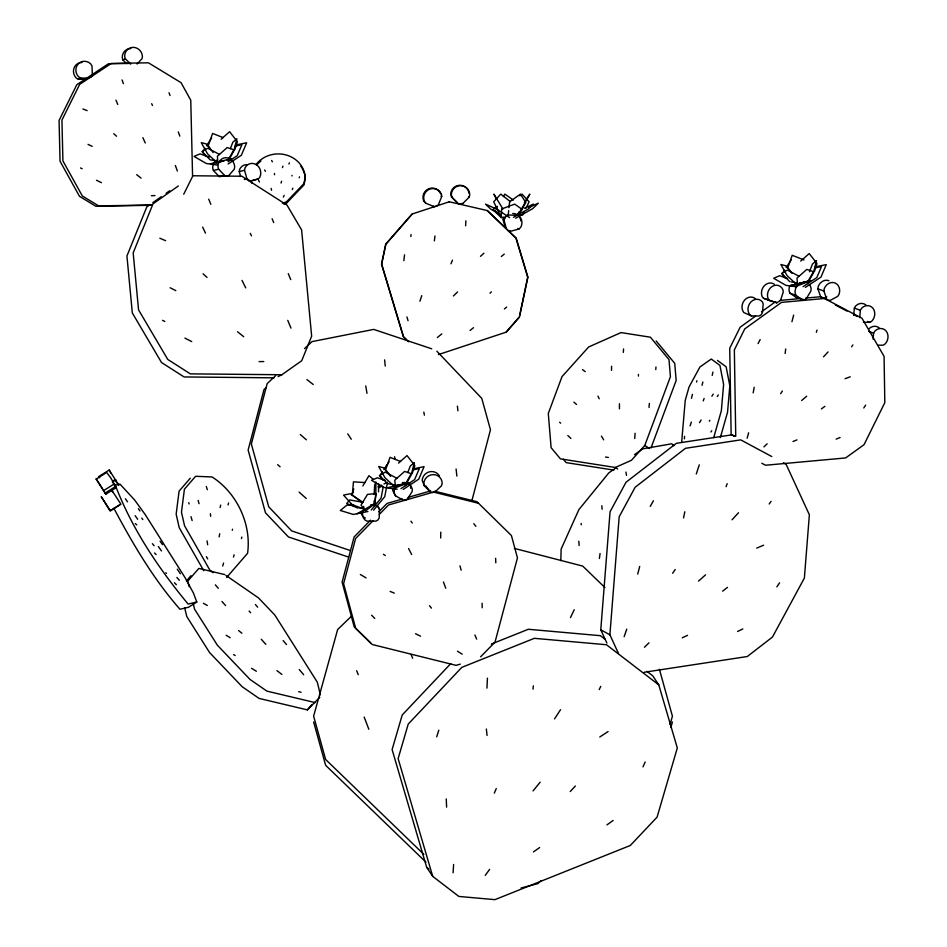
<?xml version="1.0" encoding="UTF-8"?>
<svg xmlns="http://www.w3.org/2000/svg" width="947" height="947" viewBox="0 0 947 947"><rect width="100%" height="100%" fill="white"/><g stroke="black" fill="none" stroke-linecap="round" stroke-linejoin="round"><path stroke-width="1.42" d="M378.551 491.86L378.599 483.609M440.675 538.003L440.781 532.167M611.502 370.348L611.584 366.229M410.596 488.273L410.655 485.953A9.257 8.878 -27.7 0 0 409.791 483.799M560.825 560.6L561.133 549.094L578.877 509.628L608.767 472.932L615.799 467.948M377.877 506.231L379.498 509.32L379.202 517.973L377.948 519.986L375.852 521.146L366.986 521.146L364.974 519.986A9.257 8.878 -27.7 0 1 363.897 509.166M486.947 688.126L487.433 678.147M465.64 225.741L465.877 220.817M374.124 494.512L374.681 485.101L375.935 481.964L375.829 494.831L374.515 505.899L373.947 501.093M453.08 872.803L453.613 864.469M655.774 369.602L655.951 366.986M623.315 352.414L623.576 348.922M634.727 438.497L635.106 433.264M649.05 407.482L649.334 403.469M606.909 643.12L600.777 629.814L610.069 511.747L626.026 482.248L676.359 443.314L731.593 434.874L734.185 436.271M618.474 653.442L609.892 634.81L619.184 516.742L635.153 487.243L685.474 448.31L740.708 439.87L771.805 456.561M684.373 438.84L684.574 436.307M681.627 442.45L685.237 400.403L689.049 386.98L699.963 366.939L711.268 359.043L719.921 365.424L723.615 384.352L721.342 410.773L713.73 437.609M533.019 689.179L533.327 685.829M853.685 315.422L854.348 308.095L855.567 306.059A9.257 7.919 -69.7 0 1 865.972 305.041M859.698 317.647L860.361 310.32L861.581 308.272A9.257 7.919 -69.7 0 1 872.956 308.272A9.257 7.919 -69.7 0 1 871.796 321.151L869.891 322.323L863.415 322.323M873.087 339.05L873.608 333.178L874.839 331.142A9.257 7.919 -69.7 0 1 886.214 331.142A9.257 7.919 -69.7 0 1 885.054 344.021L883.149 345.193L877.964 345.193M410.844 236.501L411.057 234.548M508.681 210.577L508.219 214.957L516.802 215.36M508.989 207.653L509.616 201.794L520.471 194.123L525.798 202.551L518.222 215.431M434.377 240.893L434.933 235.992M403.848 260.685L404.558 254.814M374.87 502.348L375.935 493.588L367.495 494.381L361.032 505.094L365.471 510.918L374.692 503.816M785.134 353.468L785.702 348.993M599.38 558.481L600.067 553.522M822.268 297.974L820.647 296.683L817.888 288.811L818.22 286.456A9.257 7.919 -69.7 0 1 828.921 280.703M826.66 298.897L823.902 291.037L824.233 288.681A9.257 7.919 -69.7 0 1 834.934 282.928A9.257 7.919 -69.7 0 1 838.983 294.446L837.657 296.411L830.341 300.341L828.282 300.199L820.647 296.683M753.185 392.851L754.191 387.287M383.215 486.865L381.061 498.134L371.212 510.031M240.645 176.45L239.236 171.537L239.698 169.241A9.257 8.322 76.7 0 1 246.741 164.636M244.504 170.294L244.965 167.998A9.257 8.322 76.7 0 1 256.246 164.624A9.257 8.322 76.7 0 1 259.845 177.207L258.389 178.888L250.683 181.185L246.966 178.888L244.504 170.294L239.236 171.537M219.112 536.89L219.74 533.729M232.311 530.249L232.524 529.195M683.533 517.926L684.823 511.759M519.572 315.623L527.692 277.151L515.961 238.182L508.515 231.032M712.203 375.403L712.937 372.088M220.118 507.58L220.675 505.094M696.554 382.067L696.874 380.753M702.047 385.287L702.863 381.984M691.44 398.32L692.423 394.354M791.941 321.708L793.633 315.126M637.71 574.107L639.698 566.424M471.772 501.188L490.463 429.784L481.786 398.415L436.863 351.23M469.144 197.201L469.771 194.893A9.257 9.21 -57.9 0 0 460.585 185.648A9.257 9.21 -57.9 0 0 451.317 194.893L451.932 197.201L458.206 203.522L460.514 204.138L462.823 203.522L469.144 197.201L468.505 196.81M505.082 227.162L503.129 219.763L503.757 217.455M512.753 213.454A9.245 9.221 -57.9 0 1 520.696 227.327L518.992 229.008L510.374 231.328L508.077 230.701L506.396 229.008L504.124 220.391L504.751 218.082A9.245 9.221 -57.9 0 1 508.137 214.685M747.136 438.26L748.615 432.791M241.438 538.547L241.852 537.067M670.085 724.55L672.417 716.169L659.408 669.292M670.867 727.556L672.417 721.969M228.026 504.929L228.582 502.964M222.723 565.998L223.563 563.039M233.471 557.073L234.11 554.812M720.347 437.597L727.556 412.182L729.817 385.749L726.136 366.82L717.483 360.44M816.361 332.29L817.001 330.112M436.697 736.849L438.792 730.184M281.034 183.043L281.614 181.232M291.901 175.964L292.09 175.361M234.809 149.709L237.389 141.707L229.6 131.692L221.113 139.233M412.229 473.583L414.822 465.581L407.021 455.566L398.533 463.119M814.42 271.564L817.001 263.562L809.212 253.547L800.724 261.088M419.923 301.229L421.77 295.642M690.091 425.854L691.334 422.102M696.282 473.974L699.288 464.847M351.976 494.227L353.787 488.912M351.953 494.961L352.888 492.215M624.156 636.668L626.76 629.08M282.443 167.595L282.94 166.151M703.23 400.912L704.106 398.486M726.077 486.699L727.178 483.68M615.313 467.475L631.495 460.254L644.789 445.457L670.417 376.717L669.008 359.611L650.388 337.191L620.972 332.586L588.62 347.004L562.021 376.61L548.289 413.448L551.107 447.659L560.423 458.869L615.313 467.475L617.622 468.978M651.051 447.836L676.158 380.469L674.749 363.364L656.141 340.944M230.358 148.62L232.867 142.18L236.892 138.736L233.873 150.786L228.629 160.457M407.79 472.494L410.288 466.054L414.324 462.621L411.306 474.66L405.411 485.551L405.091 482.887M809.472 271.765L812.479 264.035L816.503 260.591L813.485 272.641L807.59 283.52L807.27 280.857M450.961 263.775L452.465 260.153M299.157 177.74L299.524 176.852M425.819 203.238L424.374 201.344A9.257 9.21 -57.9 0 1 429.37 189.258A9.257 9.21 -57.9 0 1 441.42 194.218L441.728 196.585L438.319 204.848L436.425 206.304L434.057 206.624L425.819 203.238L423.652 200.894A9.257 9.21 -57.9 0 1 428.648 188.796A9.257 9.21 -57.9 0 1 440.698 193.756M288.93 164.032L289.415 162.86M283.39 197.106L284.136 195.354M292.303 189.53L292.872 188.181M494.31 793.113L496.264 788.531M643.001 766.869L645.144 761.968M570.485 617.598L574.225 609.714M523.975 212.329L522.697 214.957L519.95 215.076M525.905 208.376L529.101 201.794L522.046 194.123L519.891 195.816M599.202 689.605L600.777 686.362M183.73 194.23L192.584 176.391L190.761 100.204L181.055 82.673L148.419 62.81L111.296 63.437L79.643 84.401L61.934 120.08L62.916 160.907L82.33 195.958L98.642 205.89L151.698 204.99M758.074 343.595L760.157 339.582M91.279 76.908L92.356 74.849L92.013 65.994L90.782 63.946A9.257 8.795 63.7 0 0 78.21 63.946A9.257 8.795 63.7 0 0 78.719 76.908L80.755 78.092L89.338 78.092M519.382 211.56L517.228 215.431L518.246 214.957L529.835 194.123L524.401 202.551M228.843 158.682L233.826 149.827L227.197 147.543L217.396 156.255L217.881 162.647M406.275 482.568L411.258 473.713L404.618 471.428L394.828 480.141L395.408 487.8L405.565 483.834M650.269 506.373L653.442 500.726M362.855 485.941L368.916 475.702L373.213 479.218M699.49 422.658L701.111 419.995M709.339 421.202L709.871 420.314M711.895 396.213L713.198 394.141M503.366 196.538L504.881 194.123L513.333 200.089M205.014 148.324L202.528 151.982L205.807 156.409M206.482 145.791L211.631 137.966M382.328 472.151L379.96 475.856L383.239 480.295M383.914 469.676L387.063 464.728M380.978 474.494L382.446 472.198M384.648 468.753L389.051 461.84M784.625 270.179L782.139 273.837L785.418 278.264M786.093 267.646L791.242 259.821M780.659 393.68L782.364 391.028M554.516 718.903L560.553 709.67M863.782 407.968L865.641 405.138M672.654 573.266L675.175 569.502M710.925 431.986L711.753 430.767M776.86 586.832L779.594 582.831M717.258 396.556L718.359 394.958M851.602 346.768L852.904 344.933M769.177 503.982L771.083 501.377M485.243 875.348L489.67 869.382M533.066 790.899L540.133 782.21M373.568 510.184L384.754 496.654L387.501 482.248L383.949 483.988M190.288 478.211L179.09 491.126L176.166 514.185L179.22 527.692L203.747 570.71M226.676 577.421L247.569 553.32C251.665 524.236 236.868 492.771 212.069 476.957L195.615 476.282L184.416 489.197L181.481 512.244L184.547 525.751L209.784 570.035L213.039 572.675M186.393 580.985L190.974 575.693M184.724 608.057L186.76 616.485L209.536 652.495L242.195 686.753L259.099 698.413L307.361 709.883L311.954 704.592M307.361 709.883L319.79 697.323M412.229 214.058L385.914 244.184L381.7 264.13L403.588 336.848L408.725 341.772M506.112 332.113L519.264 317.044M732.067 519.773L738.506 512.741M137.066 64.029L141.92 58.809L142.429 56.512A9.257 8.795 63.7 0 0 133.184 47.35A9.257 8.795 63.7 0 0 124.661 56.512L125.347 58.809L130.757 64.171M823.523 356.83L828.08 351.929M570.224 791.538L575.35 786.034M450.725 663.658L402.215 714.997L392.105 749.574L426.683 867.322L432.72 876.377L458.881 896.442L494.926 899.65L630.3 845.482L657.088 817.131L677.306 747.964L658.769 684.87L652.743 675.815L646.931 671.352M282.372 203.191L286.373 201.936L303.845 183.694L305.265 177.326A27.214 25.084 -2.9 0 0 285.639 154.835A27.214 25.084 -2.9 0 0 255.95 164.589M283.769 204.09L286.444 203.25L303.916 185.008L305.336 178.64A27.214 25.084 -2.9 0 0 300.897 166.352M370.585 520.175L354.131 536.937L342.104 582.097L354.19 626.796L370.656 642.93M378.812 511.806L387.039 503.425L402.487 498.998M373.094 520.696L355.622 538.5L343.595 583.648L355.67 628.346L372.147 644.481L456.075 665.35L460.289 664.143M379.274 514.41L388.519 504.976L433.489 492.097L478.472 503.271M480.614 656.816L495.009 642.149L517.453 557.89L511.416 535.54L476.98 501.721L434.815 491.233M517.05 214.567L522.259 209.465L514.671 204.114L501.673 208.979L501.212 217.337L505.449 217.443M644.469 647.239L648.979 642.835M453.424 295.961L457.567 291.948M489.99 293.203L491.375 291.865M351.42 616.225L337.653 629.53L313.623 716.169L325.638 759.494L423.865 854.383M541.033 880.592L537.86 883.646L521.051 888.002M763.921 446.866L767.141 443.823M275.719 375.592L267.184 383.594L251.357 444.048L268.723 506.799L291.676 530.912L350.366 550.538M304.508 348.614L311.965 341.63L373.71 329.402L431.725 348.804M266.095 387.643L263.964 389.643L248.126 450.097L265.503 512.848L288.456 536.961L348.543 557.061M480.508 256.341L483.905 253.216M698.566 581.091L705.539 574.841M801.659 400.498L806.69 396.201M504.408 308.959L506.633 307.124M501.306 256.519L504.278 254.092M437.348 337.523L441.799 333.889M470.091 330.479L473.5 327.698M722.656 591.165L727.497 587.353M821.38 408.903L824.92 406.31M755.564 316.109L740.14 327.236L729.735 348.259L731.143 434.614L735.748 436.295L734.351 349.94L744.744 328.917L781.524 302.389L824.435 298.483L861.959 318.239L884.072 356.368L884.818 402.653L864.019 444.688L845.624 457.946L765.567 465.237L761.814 463.261M761.495 311.835L775.735 301.572M606.932 824.908L613.123 820.457M634.561 454.655L642.776 448.831L671.802 443.8L673.838 445.717M149.2 205.203L146.797 206.908L126.934 255.998L132.32 312.948L161.511 362.512L184.085 376.953L274.133 377.829M152.822 202.658L161.262 196.704M166.08 193.306L169.702 190.749M178.344 185.967L153.035 203.818L133.172 252.908L138.558 309.858L167.749 359.422L190.323 373.864L281.839 374.752L301.726 360.724L311.658 336.173L301.608 229.908L287.012 205.12L241.852 176.237L192.809 175.763M493.979 208.695L497.222 206.399M494.961 208.506L497.116 206.991M533.433 851.921L539.66 847.541M228.073 161.759L237.212 155.722L241.887 144.702L235.128 146.11M228.168 163.973L241.355 155.261L246.658 142.748L235.732 145.009M400.936 488.652L414.644 479.596L419.32 468.587L412.549 469.984M403.209 489.433L418.775 479.146L424.09 466.622L413.164 468.895M803.115 286.633L816.823 277.578L821.499 266.557L814.728 267.965M805.388 287.403L820.966 277.116L826.269 264.604L815.343 266.865M599.782 737.015L608.069 731.581M196.787 602.008L188.122 604.068C158.54 568.354 131.858 528.698 115.321 485.172L119.961 484.071L134.723 500.111L145.199 514.564L185.281 578.025L193.425 593.023L196.787 602.008L188.642 607.193L179.977 609.264C153.355 578.996 132.793 543.791 113.889 508.326M99.127 477.631L98.748 476.578L109.213 470.02L118.837 485.184M96.227 479.028L106.691 472.47L110.846 478.01L116.303 487.622L105.839 494.18L96.227 479.028L105.839 494.18M112.492 481.277L114.812 479.821L118.553 485.184M112.385 482.011L115.865 479.821M103.945 490.392L114.409 483.834M104.928 493.174L115.392 486.604L116.303 487.622M112.729 492.156L111.722 490.132L120.967 504.266L110.503 510.824L101.258 496.69L109.959 510.824L119.263 505M356.983 513.83L375.734 502.999M513.44 217.337L528.39 208.979L533.41 204.114L524.212 208.269M515.63 218.224L532.605 208.719L538.322 203.191L528.9 207.44M824.328 298.116L826.767 296.813M278.098 376.61L281.839 374.752M81.987 62.455A9.257 8.795 63.7 0 0 76.316 78.104L78.352 79.288L80.755 78.092M130.781 48.534A9.257 8.795 63.7 0 0 122.258 57.708L122.944 59.992L125.347 58.809M378.019 486.876L381.57 485.136M378.705 487.776L382.292 486.036M737.595 631.471L742.839 628.926M682.278 637.804L687.546 635.319M756.724 548.112L763.602 545.188M836.13 439.148L840.084 437.49M793.018 441.503L796.972 439.893M491.363 644.067L528.319 629.27L600.41 635.686L605.062 639.249M845.044 378.682L850.252 376.811M449.399 201.758L412.016 214.058L385.689 244.184L381.475 264.13L403.363 336.848L406.441 339.795M438.366 354.604L506.325 332.113L519.489 317.044L527.917 277.151L516.186 238.182L487.445 210.589L449.174 201.758M226.996 159.996L231.092 158.765L210.459 163.76L211.501 163.902M805.234 282.265L810.703 280.62L790.07 285.615L803.861 282.68M249.274 181.279L258.389 178.888M776.8 302.78L780.482 300.507L783.264 292.007L782.932 289.735A9.257 7.919 -69.7 0 0 772.243 286.408A9.257 7.919 -69.7 0 0 768.171 298.838L769.497 300.507L776.8 302.78L763.483 298.281L762.157 296.612A9.257 7.919 -69.7 0 1 764.43 285.627A9.257 7.919 -69.7 0 1 774.267 284.183M408.11 497.376L430.589 490.937M222.805 160.954L215.762 162.967L224.261 160.812M791.147 286.018L802.417 282.822M398.829 485.243L393.194 486.841L408.524 482.65L387.891 487.646L388.933 487.788M459.875 203.735L462.823 203.522M213.643 163.547A9.257 8.322 76.7 0 0 212.72 168.152L213.383 170.448L218.65 169.205L224.628 175.503L226.747 176.118L228.819 175.503L234.252 169.205L234.714 166.909A9.257 8.322 76.7 0 0 225.954 157.699A9.257 8.322 76.7 0 0 217.988 166.909L218.65 169.205M224.628 175.503L219.361 176.746L213.383 170.448M244.338 179.504L246.966 178.888M367.945 511.51L353.278 514.434L340.293 510.48L346.933 505.106L354.06 505.378M644.22 672.263L747.29 656.52L772.456 637.059L804.382 578.049L809.365 514.777L786.057 464.208L783.465 462.811M779.772 300.448L801.233 298.494M805.518 298.104L819.818 296.802M359.611 508.03L362.5 507.829M151.378 195.709L154.965 195.579M505.449 217.538L501.212 217.632L492.89 209.465M129.846 63.413L108.431 63.78L76.778 84.745L59.069 120.411L60.052 161.25L79.465 196.289L95.777 206.233L151.78 205.274M259.076 361.6L263.799 361.553M78.352 79.288L85.502 79.288M789.573 286.42A9.257 7.919 -69.7 0 0 789.147 291.131L789.999 293.179L796.332 297.571L798.416 297.571M796.332 297.571L804.429 299.797L806.347 298.613L810.916 291.001L811.129 288.646A9.257 7.919 -69.7 0 0 809.413 284.562M751.504 315.955L759.281 315.955L761.187 314.771L762.406 312.735L763.199 303.94L762.347 301.892A9.257 7.919 -69.7 0 0 750.971 301.892A9.257 7.919 -69.7 0 0 749.811 314.771L751.504 315.955L743.797 312.546A9.257 7.919 -69.7 0 1 744.437 300.246A9.257 7.919 -69.7 0 1 755.363 298.66M365.092 482.568L353.444 481.857L352.296 495.281L362.441 502.727M605.512 457.07L608.376 457.46M217.112 164.967L206.292 163.5L194.052 156.421L200.018 153.888L209.311 157.095M796.723 286.823L785.903 285.355L773.663 278.276L779.63 275.743L787.584 278.501M397.243 489.208L383.724 487.374L371.484 480.307L377.451 477.773L385.405 480.52M613.845 470.103L566.164 462.621L563.37 459.259M216.981 160.931L210.21 159.83L201.983 151.579L207.736 148.241L219.515 154.42M791.171 281.898L796.593 282.786M395.763 485.03L387.631 483.704L379.404 475.465L385.169 472.115L396.947 478.306M363.08 502.324L349.727 499.921L346.685 503.52L358.155 508.137M298.66 691.712L301.122 692.245M224.688 574.569L198.823 568.413L187.814 581.103L189.163 586.726M315.209 702.603L266.936 691.132L250.044 679.473L217.384 645.215L194.597 609.217L193.247 603.594M514.375 548.408L582.713 566.093L604.955 587.578M430.4 491.943L432.672 492.535L434.981 491.943L441.468 485.823L442.154 483.574A9.257 8.878 -27.7 0 0 433.3 474.613A9.257 8.878 -27.7 0 0 423.818 483.574L424.351 485.823L430.4 491.943L425.748 485.787M817.888 288.811L823.902 291.037M854.348 308.095L860.361 310.32M867.488 321.435L869.891 322.323M789.999 293.179L796.013 295.405L802.346 299.797M868.801 331.403L873.608 333.178M763.483 298.281L769.497 300.507M82.91 108.988L87.148 110.633M804.027 259.94L792.201 255.299L787.809 267.681L791.941 273.281M223.101 137.575L212.59 133.444L208.198 145.826L213.158 152.538M400.534 461.449L390.022 457.33L385.618 469.712L390.59 476.424M390.14 591.402L394.26 593.13M159.818 238.206L165.583 240.668M80.507 167.95L82.164 168.732M88.047 144.394L92.179 146.347M96.511 180.285L101.447 182.664M415.532 633.721L420.539 636.195M162.529 320.323L164.802 321.459M170.14 287.758L175.811 290.634M184.937 338.091L191.708 341.607M799.126 276.275L787.348 270.096L781.595 273.434L789.822 281.685M835.349 304.981L846.997 311.113M853.472 314.522L857.355 316.558M600.777 629.814L609.892 634.81M500.49 214.555L490.534 208.979L485.503 204.114L497.341 209.465L509.675 217.632M397.042 485.16A9.257 8.878 -27.7 0 0 394.437 493.837L395.574 495.826L403.126 500.099L405.505 500.075L407.589 498.903L412.217 491.363L412.276 489.043A9.257 8.878 -27.7 0 0 402.368 482.568M203.416 603.263L207.298 605.476M365.364 518.045L363.352 516.896A9.257 8.878 -27.7 0 1 361.115 512.872M360.345 574.486L366.087 577.93M233.613 654.578L235.199 655.549M226.191 635.259L230.168 637.722M457.437 651.205L462.172 654.152M251.571 668.274L256.365 671.269M517.997 228.393L518.992 229.008M503.129 219.763L504.124 220.391M509.391 230.701L510.374 231.328M469.061 193.306A9.257 9.21 -57.9 0 0 459.354 185.269A9.257 9.21 -57.9 0 0 450.689 194.502L451.932 197.201M441.006 196.136L441.728 196.585M433.335 206.174L434.057 206.624M644.789 445.457L649.393 448.464M383.44 554.315L385.299 555.534M361.861 501.638L350.295 493.754L343.536 495.103L352.095 504.621L364.133 509.143L363.684 506.456M225.895 575.397L258.484 597.888L274.808 615.017L317.316 682.207L320.37 694.861M582.464 369.567L585.21 371.638M658.769 684.87L606.447 644.741L534.357 638.325L461.805 667.363L408.24 724.053L398.131 758.63L432.72 876.377M426.683 867.322L428.967 869.074M306.899 379.593L313.268 384.494M276.915 670.606L281.898 674.442M510.445 201.711L500.762 194.123L493.707 201.794L500.111 214.957M136.688 174.674L141.091 178.131M237.531 331.734L243.699 336.718M238.561 630.524L241.887 633.247M277.66 464.669L280.099 466.764M300.306 434.531L306.366 439.81M299.063 492.097L306.283 498.501M559.618 422.244L560.648 423.167M351.278 504.029L353.29 505.84M573.918 402.12L576.474 404.452M113.758 133.705L116.528 136.238M135.326 523.573L136.759 524.875M796.084 283.982L787.158 275.731L780.884 264.497L785.939 265.811L791.065 272.381M216.472 162.126L207.547 153.876L201.273 142.642L206.328 143.956L210.601 149.425M393.905 486.012L384.979 477.762L378.705 466.528L383.76 467.83L388.886 474.4M203.084 273.801L207.014 277.435M567.833 435.549L570.875 438.39M487.22 210.589L505.319 227.967M425.984 862.22L325.638 765.294L313.623 721.969M494.938 210.293L498.086 213.395M165.843 572.746L166.471 573.361M122.944 59.992L126.543 63.579M154.539 553.001L156.113 554.563M174.437 582.76L176.355 584.678M451.293 196.81L457.567 203.12M371.65 615.242L374.763 618.427M249.108 611.04L250.635 612.745M261.265 639.249L265.847 644.351M98.748 476.578L99.695 477.631M221.965 601.475L225.587 605.571M176.888 577.457L179.291 580.274M255.43 604.553L257.631 607.157M283.141 640.574L286.515 644.564M299.264 669.541L303.656 674.738M215.348 584.844L218.284 588.312M152.396 543.685L154.089 545.756M429.512 605.689L431.453 608.128M473.808 523.655L475.856 526.295M410.974 521.193L412.265 523.016M141.79 518.092L142.819 519.56M158.374 546.537L161.475 550.929M135.137 515.689L137.635 519.24M138.38 508.693L139.955 510.966M160.102 541.175L162.517 544.667M177.278 569.218L180.427 573.775M125.395 498.761L127.49 501.803M113.214 483.325L115.392 486.604M347.75 433.892L351.278 439.23M601.44 436.117L603.665 439.834M206.387 556.67L207.713 558.943M271.623 160.481L272.416 161.854M502.928 208.991L493.896 194.123L496.429 199.237M379.498 509.32L378.386 507.308A9.257 8.878 -27.7 0 0 370.774 504.763M110.645 472.979L109.213 470.02M424.351 485.823L422.196 480.484A9.257 8.878 -27.7 0 1 439.455 476.01M395.574 495.826L392.816 490.735A9.257 8.878 -27.7 0 1 392.555 488.427M408.583 548.55L411.649 554.504M250.257 233.364L251.5 235.862M242.006 280.383L245.735 287.888M264.698 169.963L265.397 171.383M597.936 396.095L599.214 398.758M258.59 180.332L259.419 182.049M202.634 227.102L205.499 233.163M151.674 103.708L152.479 105.472M142.867 137.67L145.282 142.985M474.909 634.999L476.661 639.107M115.948 100.145L117.783 104.454M796.013 295.405L795.16 293.357A9.257 7.919 -69.7 0 1 799.836 283.117M272.097 218.721L273.719 222.592M288.267 273.636L290.729 279.578M287.77 320.37L290.989 328.124M208.707 199.154L210.838 204.327M356.652 670.689L358.262 674.726M411.128 654.472L412.62 658.272M364.169 717.068L368.833 729.261M169.016 92.747L170.022 95.505M443.468 582.003L445.765 588.288M178.273 131.893L179.812 136.119M175.361 165.5L177.373 171.016M122.056 79.939L123.406 83.62M250.931 180.676L251.819 183.126M206.292 486.462L207.346 489.694M406.89 316.925L408.074 320.678M188.749 502.656L189.128 503.958M198.124 500.418L199.059 503.674M191.022 516.671L192.123 520.578M459.946 565.856L461.153 570.165M271.15 188.429L271.564 190.276M423.818 412.075L424.398 415.141M394.591 456.726L395.088 459.354M625.92 472.08L626.5 475.358M365.755 385.95L366.986 393.336M207.062 540.879L207.665 544.762M274.405 173.479L274.583 174.721M457.401 406.145L457.91 410.773M210.388 513.771L210.672 516.328M486.356 729.001L487.054 735.464M456.099 468.978L456.856 476.069M384.6 359.896L385.263 366.075M581.138 523.431L581.269 524.827M601.83 505.745L602.138 509.249M578.806 541.258L579.138 545.496M286.373 201.936L286.444 203.25M446.262 798.948L446.605 807.14M495.648 558.316L495.79 562.802M482.094 603.286L482.189 607.773M638.432 374.408L638.432 376.113M619.433 403.718L619.445 408.832M256.886 164.837A27.214 25.084 -2.9 0 1 260.958 161.014M868.825 328.917A9.257 7.919 -69.7 0 1 879.23 327.911M214.2 162.564A9.257 8.322 76.7 0 1 216.555 160.173M803.245 281.934A9.257 7.919 -69.7 0 1 806.015 282.206M519.737 217.455A9.245 9.221 -57.9 0 1 520.886 220.888M813.437 271.682L807.744 281.804L797.599 285.781L797.007 278.11L806.797 269.398L813.437 271.682"/></g></svg>
